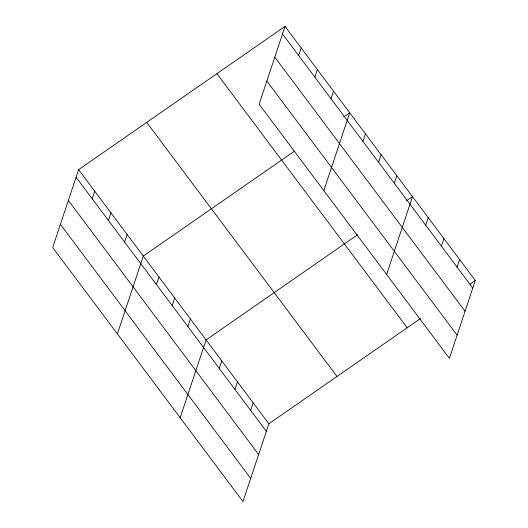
<?xml version="1.0" encoding="UTF-8"?>
<svg xmlns="http://www.w3.org/2000/svg" width="528" height="528" viewBox="0 0 528 528"><rect width="100%" height="100%" fill="white"/><g stroke="black" fill="none" stroke-linecap="round" stroke-linejoin="round"><path stroke-width="0.79" d="M285.028 26.4L259.136 104.24L449.407 358.334L475.306 280.493L285.028 26.4L78.593 169.666L52.694 247.507L242.972 501.6L268.864 423.76L420.539 318.503M92.242 198.845L94.763 191.261M108.418 220.44L110.939 212.863M124.588 242.035L127.109 234.458M117.394 333.894L143.286 256.06L294.287 151.265M156.46 284.599L158.981 277.022M172.161 305.56L174.682 297.983M187.856 326.522L190.377 318.945M298.676 55.579L301.198 47.995M180.18 417.747L206.078 339.907L357.746 234.65M314.853 77.174L317.374 69.597M219.252 368.452L221.773 360.875M331.023 98.776L333.544 91.192M234.953 389.413L237.475 381.836M250.648 410.375L253.169 402.798M323.829 190.634L349.721 112.794L343.708 116.965M362.894 141.332L365.416 133.756M378.596 162.294L381.117 154.717M394.291 183.262L396.812 175.679M386.615 274.481L412.513 196.647L406.501 200.818M425.687 225.185L428.208 217.609M441.388 246.147L443.909 238.57M457.083 267.109L459.604 259.532M469.96 284.203L475.306 280.493M282.506 33.977L472.784 288.077M274.791 57.163L465.069 311.263M266.845 81.055L457.123 335.148M216.902 73.676L407.18 327.776M146.718 122.39L336.989 376.484M78.593 169.666L268.864 423.76M76.072 177.243L266.343 431.336M68.356 200.429L258.634 454.522M60.41 224.321L250.688 478.414"/></g></svg>
